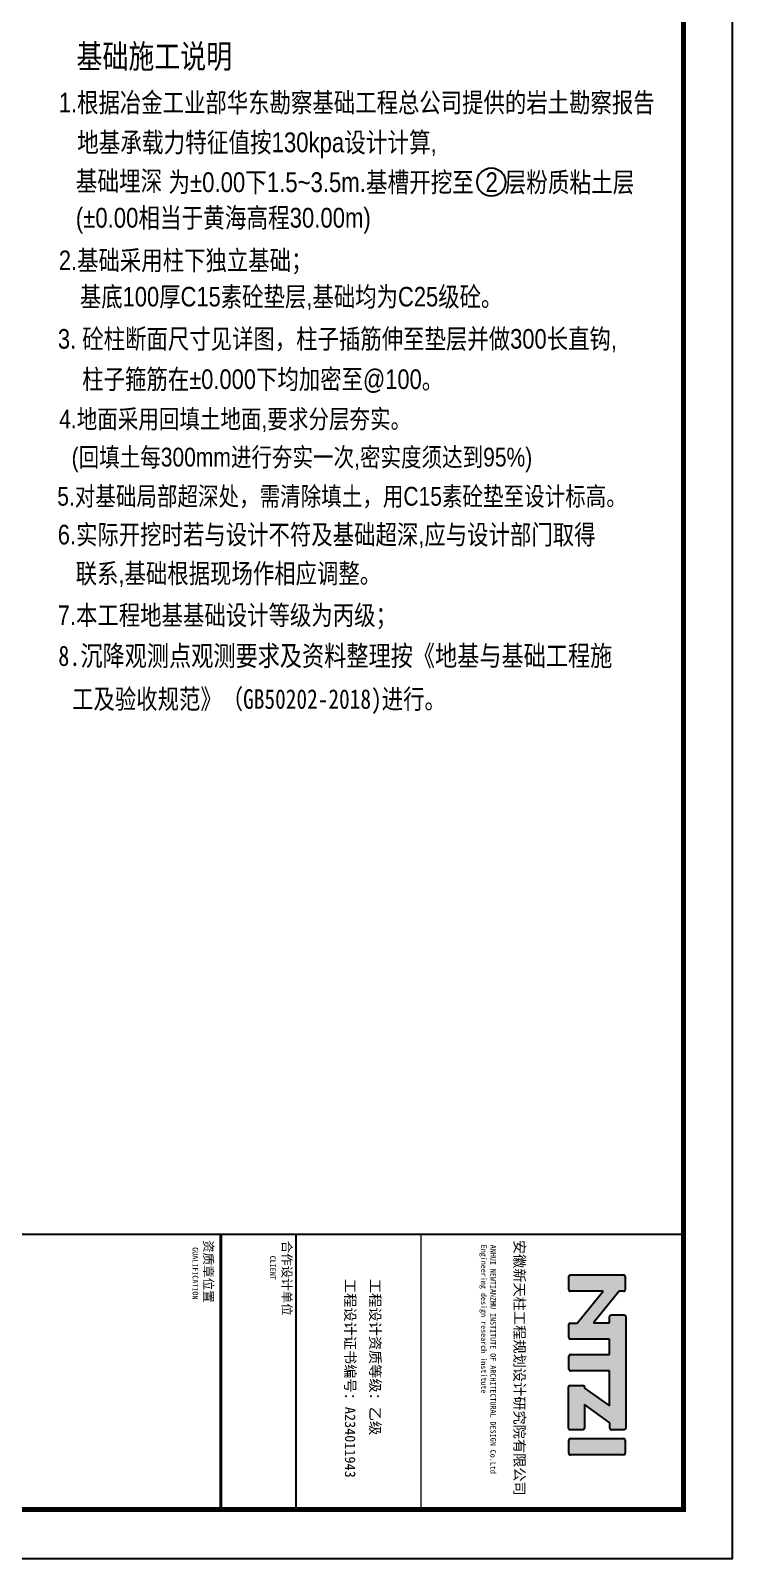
# Model space of a CAD drawing. Extents: x 40002367 to 40460080, y 192184 to 372766.
# Drawn here: x 40057730 to 40086367, y 253966 to 316280 of the extents above; entities that cross this region are included whole.
import ezdxf

# ---------------------------------------------------------------- set-up
doc = ezdxf.new("R2010")
doc.units = 0
doc.header["$LTSCALE"] = 1000
doc.header["$MEASUREMENT"] = 0
doc.layers.get('0').update_dxf_attribs({"linetype": 'CONTINUOUS'})
for name, color, linetype in [('PUB_HZ', 7, 'CONTINUOUS'), ('PUB_TEXT', 7, 'CONTINUOUS'), ('PUB_TITLE', 4, 'CONTINUOUS')]:
    doc.layers.add(name, color=color, linetype=linetype)
doc.styles.add('-ARIAL', font='arial.ttf', dxfattribs={"width": 0.8})
doc.styles.add('-宋体', font='', dxfattribs={"width": 0.8})
doc.styles.add('TQ', font='')
doc.styles.get('-宋体').set_extended_font_data('SimSun')
doc.styles.get('TQ').set_extended_font_data('SimSun')

# ---------------------------------------------------------------- blocks, each defined once
blk = doc.blocks.new('tk0')
h = blk.add_hatch(color=256)
h.paths.add_polyline_path([(32852392, -1204546), (32853685, -1205603), (32853685, -1205878, 0.414214), (32853749, -1205942), (32854275, -1205942, 0.414214), (32854339, -1205878), (32854339, -1204280), (32854967, -1204280), (32854967, -1205875, 0.414214), (32855031, -1205939), (32855571, -1205939, 0.414214), (32855635, -1205875), (32855635, -1204280), (32857060, -1204280), (32856336, -1205302), (32856292, -1205302, 0.414214), (32856228, -1205366), (32856228, -1205892, 0.414214), (32856292, -1205956), (32857972, -1205956, 0.414214), (32858036, -1205892), (32858036, -1205362, 0.414214), (32857972, -1205298), (32857012, -1205298), (32857761, -1204270), (32857974, -1204270, 0.414214), (32858038, -1204206), (32858038, -1203685, 0.414214), (32857974, -1203621), (32853417, -1203621, 0.414214), (32853353, -1203685), (32853353, -1204218, 0.414214), (32853417, -1204282), (32853679, -1204282), (32853679, -1204939), (32852388, -1203885), (32852389, -1203708, 0.41489), (32852325, -1203644), (32851789, -1203644, 0.414214), (32851725, -1203708), (32851725, -1205882, 0.414214), (32851789, -1205946), (32852328, -1205946, 0.414214), (32852392, -1205882)])
h.paths.add_polyline_path([(32858400, -1205878, 0.414214), (32858464, -1205942), (32858999, -1205942, 0.414214), (32859063, -1205878), (32859063, -1203710, 0.414214), (32858999, -1203646), (32858464, -1203646, 0.414214), (32858400, -1203710)])
for p, q in [((32851725, -1205882), (32851725, -1203708)), ((32851789, -1203644), (32852325, -1203644)), ((32852389, -1203708), (32852388, -1203885)), ((32852388, -1203885), (32853679, -1204939)), ((32853353, -1204218), (32853353, -1203685)), ((32853417, -1203621), (32857974, -1203621)), ((32858038, -1203685), (32858038, -1204206)), ((32858400, -1205878), (32858400, -1203710)), ((32858464, -1203646), (32858999, -1203646)), ((32859063, -1203710), (32859063, -1205878)), ((32853679, -1204282), (32853417, -1204282)), ((32853679, -1204939), (32853679, -1204282)), ((32854967, -1204280), (32854339, -1204280)), ((32854339, -1204280), (32854339, -1205878)), ((32854967, -1205875), (32854967, -1204280)), ((32857060, -1204280), (32855635, -1204280)), ((32855635, -1204280), (32855635, -1205875)), ((32856336, -1205302), (32857060, -1204280)), ((32857761, -1204270), (32857012, -1205298)), ((32857974, -1204270), (32857761, -1204270)), ((32853685, -1205603), (32852392, -1204546)), ((32852392, -1204546), (32852392, -1205882)), ((32853685, -1205878), (32853685, -1205603)), ((32856228, -1205892), (32856228, -1205366)), ((32856292, -1205302), (32856336, -1205302)), ((32857012, -1205298), (32857972, -1205298)), ((32858036, -1205362), (32858036, -1205892)), ((32852328, -1205946), (32851789, -1205946)), ((32854275, -1205942), (32853749, -1205942)), ((32855571, -1205939), (32855031, -1205939)), ((32857972, -1205956), (32856292, -1205956)), ((32858999, -1205942), (32858464, -1205942))]:
    blk.add_line(p, q)
for centre, start, end in [((32851789, -1203708), 90, 180), ((32852325, -1203708), 359.86763, 90), ((32853417, -1203685), 90, 180), ((32857974, -1203685), 0, 90), ((32858464, -1203710), 90, 180), ((32858999, -1203710), 0, 90), ((32853417, -1204218), 180, 270), ((32857974, -1204206), 270, 0), ((32856292, -1205366), 90, 180), ((32857972, -1205362), 0, 90), ((32851789, -1205882), 180, 270), ((32852328, -1205882), 270, 0), ((32853749, -1205878), 180, 270), ((32854275, -1205878), 270, 0), ((32855031, -1205875), 180, 270), ((32855571, -1205875), 270, 0), ((32856292, -1205892), 180, 270), ((32857972, -1205892), 270, 0), ((32858464, -1205878), 180, 270), ((32858999, -1205878), 270, 0)]:
    blk.add_arc(centre, 64, start, end)
at = {"layer": 'PUB_TEXT'}
for q in [(32859815, -1201267), (32861287, -1202326)]:
    blk.add_line((32861287, -1201267), q, dxfattribs=at)
at = {"layer": 'PUB_TITLE'}
blk.add_line((32861287, -1201267), (32850067, -1201267), dxfattribs=at)
at = {"layer": 'PUB_TITLE', "lineweight": 40}
blk.add_line((32850062, -1220138), (32861282, -1220138), dxfattribs=at)
for points, const_width in [([(32850067, -1201267), (32850067, -1281267)], 85), ([(32850067, -1211977), (32861287, -1211977)], 51), ([(32850067, -1217077), (32861287, -1217077)], 85), ([(32850067, -1220137), (32861287, -1220137)], 85)]:
    blk.add_lwpolyline(points, dxfattribs=dict(at, const_width=const_width))
at = {"layer": 'PUB_TEXT', "char_height": 425, "attachment_point": 1, "style": 'TQ'}
for s, insert in [('安徽新天柱工程规划设计研究院有限公司 ', (32850295, -1207742)), ('工程设计资质等级：乙级 ', (32851887, -1213629)), ('工程设计证书编号：A234011943 ', (32851887, -1214649))]:
    blk.add_mtext(s, dxfattribs=dict(at, insert=insert))
at = {"layer": 'PUB_TEXT', "attachment_point": 1, "style": 'TQ'}
for s, insert, char_height, width in [('ANHUI NEWTIANZHU INSTITUTE OF ARCHITECTURAL DESIGN Co.Ltd\\PEngineering design research institute', (32850492, -1208912), 229.5, 10514.71), ('合作设计单位', (32850326, -1217257), 374, 3498.52), ('CLIENT', (32850938, -1217903), 229.5, 4799.1), ('资质章位置', (32850304, -1220460), 374, 4250), ('GUALIFICATION', (32850593, -1221066), 229.5, 5361.8)]:
    blk.add_mtext(s, dxfattribs=dict(at, insert=insert, char_height=char_height, width=width))

msp = doc.modelspace()

# ---------------------------------------------------------------- linework, layer by layer
msp.add_circle((40076530.4, 310098.4), 576.9)
at = {"layer": 'PUB_TITLE'}
msp.add_lwpolyline([(40002367, 372765.6), (40002367, 253965.6), (40086367, 253965.6), (40086367, 372765.6)], close=True, dxfattribs=at)
at = {"layer": 'PUB_TITLE', "const_width": 200}
msp.add_lwpolyline([(40004367, 367765.6), (40004367, 255965.6), (40084367, 255965.6), (40084367, 367765.6)], close=True, dxfattribs=at)

# ---------------------------------------------------------------- block references
at = {"rotation": 270}
msp.add_blockref('tk0', (41285634.4, 33117252.4), dxfattribs=at)

# ---------------------------------------------------------------- texts
at = {"layer": 'PUB_HZ', "style": '-ARIAL', "width": 0.8}
for s, height, p in [(' 基础施工说明', 969.48, (40059305.4, 314742.2)), (' 1.根据冶金工业部华东勘察基础工程总公司提供的岩土勘察报告', 799.817, (40058635, 312943.1)), ('地基承载力特征值按130kpa设计计算,', 807.896, (40059631.2, 311316.1)), ('基础埋深', 807.9, (40059576.8, 309740.5)), ('为%%P0.00下1.5~3.5m.基槽开挖至     层粉质粘土层', 807.896, (40063355.3, 309689.4)), ('2', 807.9, (40076293.9, 309689.4)), ('(%%P0.00相当于黄海高程30.00m)', 807.896, (40059576.8, 308240.8)), (' 2.基础采用柱下独立基础；', 799.817, (40058635, 306508.6)), ('基底100厚C15素砼垫层,基础均为C25级砼。', 799.817, (40059741.8, 305026.5)), ('3. 砼柱断面尺寸见详图，柱子插筋伸至垫层并做300长直钩,', 799.817, (40058846.7, 303306.4)), ('柱子箍筋在%%P0.000下均加密至@100。', 799.817, (40059838.1, 301660.4)), ('4.地面采用回填土地面,要求分层夯实。', 767.824, (40058897.4, 300052.8)), ('(回填土每300mm进行夯实一次,密实度须达到95%)', 767.824, (40059405.4, 298498.1)), (' 5.对基础局部超深处，需清除填土，用C15素砼垫至设计标高。', 767.824, (40058581.7, 296901.6)), ('6.实际开挖时若与设计不符及基础超深,应与设计部门取得', 799.817, (40058839.9, 295321.9)), ('联系,基础根据现场作相应调整。', 799.817, (40059569.3, 293737.4)), ('7.本工程地基基础设计等级为丙级；', 799.817, (40058839.9, 292035.3))]:
    msp.add_text(s, height=height, dxfattribs=at).set_placement(p)
at = {"layer": 'PUB_TEXT', "style": '-宋体', "width": 0.8}
for s, height, p in [('8.沉降观测点观测要求及资料整理按《地基与基础工程施', 828.694, (40058861.4, 290366.2)), ('工及验收规范》（GB50202-2018)进行。', 799.281, (40059425.8, 288616.6))]:
    msp.add_text(s, height=height, dxfattribs=at).set_placement(p)

doc.saveas('drawing.dxf')
